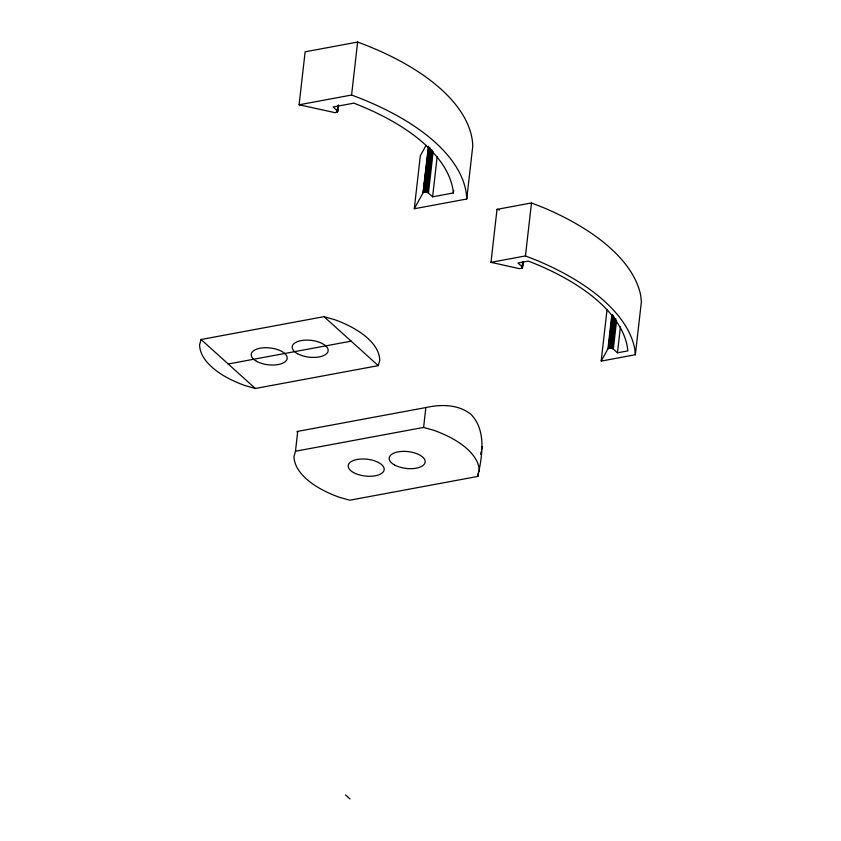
<?xml version="1.0" encoding="UTF-8"?>
<svg xmlns="http://www.w3.org/2000/svg" width="841" height="841" viewBox="0 0 841 841"><rect width="100%" height="100%" fill="white"/><g stroke="black" fill="none" stroke-linecap="round" stroke-linejoin="round"><path stroke-width="1.26" d="M338.376 105.072L337.598 111.727L335.075 112.662L299.102 104.789L305.136 51.806L357.625 42.05A235.785 110.329 6.5 0 1 472.779 146.019L466.744 199.002L414.287 208.747L420.321 155.764L425.977 145.493M295.475 451.228L297.746 431.359L425.861 407.559C441.052 404.195 458.366 404.195 471.076 414.434C486.844 431.002 482.009 456.369 477.877 476.416L349.751 500.216L339.259 497.252A90.513 42.355 6.5 0 1 294.024 456.421L295.475 451.228L423.601 427.428L434.103 430.403A90.513 42.355 6.5 0 1 479.328 471.223M337.64 111.527L337.619 111.327A3.017 1.409 6.5 0 0 337.23 110.739L337.819 105.567M337.336 112.074L338.071 105.619M337.493 111.906L338.334 105.262M466.744 199.002A235.785 110.329 6.5 0 0 351.58 95.033L357.625 42.05M414.287 208.747L423.086 192.778L428.384 146.25M423.086 192.778L428.658 147.238M423.496 192.473L428.931 147.122M423.78 192.347L429.11 148.31M424.095 192.253L429.457 148.237M424.453 192.179L429.846 148.195M424.842 192.137L430.245 148.174M425.241 192.116L430.508 149.477M453.656 190.371L453.362 192.957L432.6 196.815L428.458 193.073A3.017 1.409 6.5 0 0 427.627 192.568L426.072 192.158L430.928 149.519M426.482 192.221L431.349 149.582M426.892 192.316L431.748 149.666M427.27 192.431L431.98 151.075M427.627 192.568L432.337 151.212M428.458 193.073L433.168 151.727M432.6 196.815L437.162 156.752M423.601 427.428L425.861 407.559M601.178 361.094L607.959 348.784L610.114 348.121L612.5 348.573A3.017 1.409 6.5 0 1 613.341 349.078L617.473 352.821L627.859 350.886A214.77 100.499 6.5 0 0 528.348 261.078L517.972 263.002L522.103 266.744A3.017 1.409 6.5 0 1 522.492 267.333L521.756 268.363L519.118 268.594L490.976 262.339L497.01 209.356L531.491 202.954L543.37 207.611A232.968 109.015 6.5 0 1 640.705 295.454L641.389 301.761L635.354 354.744L601.178 361.094L607.065 309.404M477.877 476.416L478.308 472.695M522.009 268.237L522.692 261.572M522.219 268.079L522.955 261.614M522.366 267.911L523.102 261.446M522.471 267.732L523.081 262.171M490.976 262.339L525.446 255.937L531.491 202.954M607.959 348.784L611.785 315.186M608.379 348.479L612.206 314.881M608.653 348.353L612.49 314.755M608.979 348.258L612.658 315.953M609.336 348.185L613.015 315.88M609.714 348.142L613.394 315.827M610.114 348.121L613.646 317.099M610.534 348.132L614.067 317.11M610.944 348.163L614.329 318.445M611.365 348.227L614.75 318.508M611.764 348.321L615.149 318.592M612.143 348.437L615.528 318.707M612.5 348.573L615.885 318.844M613.341 349.078L616.579 320.652M617.473 352.821L620.416 326.97M480.6 454.277L481.052 452.006M481.504 449.746L482.135 446.645M201.062 339.501L199.611 344.684A90.513 42.355 6.5 0 0 244.847 385.514L255.338 388.479L378.271 365.646L379.733 360.453A90.513 42.355 6.5 0 0 334.497 319.633L323.995 316.658L201.062 339.501L255.338 388.479M296.82 431.843L297.746 431.359M299.102 104.789L351.58 95.033M228.205 363.985L351.139 341.152M497.01 209.356L499.565 209.924M525.446 255.937L537.336 260.594A232.968 109.015 6.5 0 1 634.661 348.437L635.354 354.744M337.23 110.739L333.089 107.007L353.861 103.149A214.77 100.499 6.5 0 1 453.362 192.957M323.995 316.658L378.271 365.646M345.472 794.871L350.003 798.95M256.484 361.283A18.103 8.473 6.5 0 0 286.592 360.106A18.103 8.473 6.5 0 0 264.473 347.743A18.103 8.473 6.5 0 0 256.484 361.283M297.462 353.672A18.103 8.473 6.5 0 0 327.57 352.495A18.103 8.473 6.5 0 0 305.451 340.132A18.103 8.473 6.5 0 0 297.462 353.672M353.483 472.537A18.103 8.473 6.5 0 0 383.601 471.359A18.103 8.473 6.5 0 0 361.483 458.997A18.103 8.473 6.5 0 0 353.483 472.537M394.461 464.926A18.103 8.473 6.5 0 0 424.579 463.748A18.103 8.473 6.5 0 0 402.461 451.386A18.103 8.473 6.5 0 0 394.461 464.926"/></g></svg>
